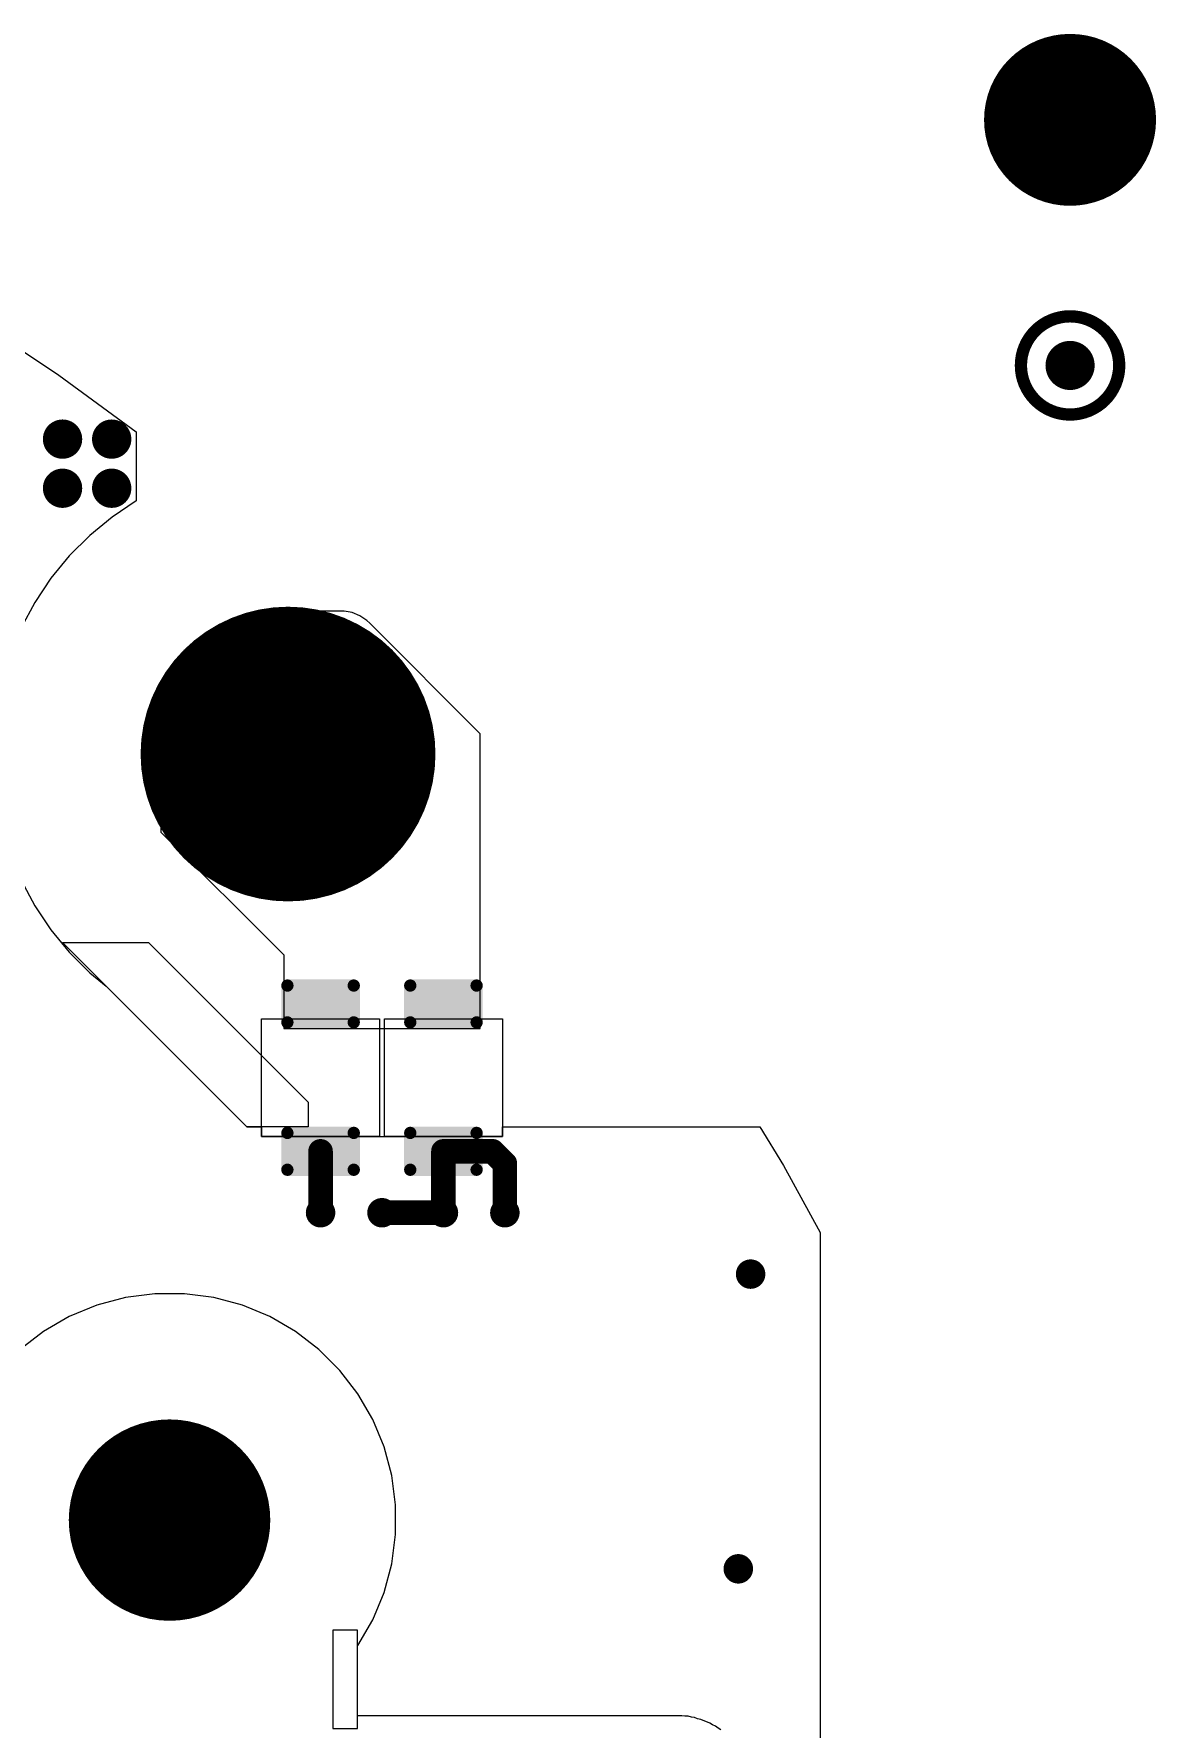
# Model space of a CAD drawing. Header units: millimetres. Extents: x 201 to 305, y 187 to 304.
# Drawn here: x 282.42 to 305.25, y 267.74 to 302.25 of the extents above; entities that cross this region are included whole.
import ezdxf

# ---------------------------------------------------------------- set-up
doc = ezdxf.new("R2010")
doc.units = ezdxf.units.MM
doc.layers.add('TopLayer', color=1, linetype='Continuous')

# ---------------------------------------------------------------- blocks, each defined once
blk = doc.blocks.new('SMTSOB_M3_2_BOT_B_160')
at = {"layer": 'TopLayer', "const_width": 2.04999844}
blk.add_lwpolyline([(-1.0250805, 0.00804672, 1), (1.02491794, 0.00804672, 1)], format="xyb", close=True, dxfattribs=at)
blk = doc.blocks.new('MH_3_5MM_173')
at = {"layer": 'TopLayer', "const_width": 2.99999908}
blk.add_lwpolyline([(-1.49999954, 0, 1), (1.49999954, 0, 1)], format="xyb", close=True, dxfattribs=at)
blk = doc.blocks.new('C_3216S_176')
at = {"layer": 'TopLayer'}
for p, q in [((-1.20000014, -1.20000014), (-1.20000014, 1.20000014)), ((-1.20000014, 1.20000014), (1.20000014, 1.20000014)), ((1.20000014, 1.20000014), (1.20000014, -1.20000014)), ((1.20000014, -1.20000014), (-1.20000014, -1.20000014))]:
    blk.add_line(p, q, dxfattribs=at)
at = {"layer": 'TopLayer', "const_width": 0.12499848}
for points in [[(-1.93741802, 0.67500754, 1), (-1.81241954, 0.67500754, 1)], [(-1.18741698, 0.67500754, 1), (-1.0624185, 0.67500754, 1)], [(1.06258106, 0.67500246, 1), (1.18757954, 0.67500246, 1)], [(1.8125821, 0.67500246, 1), (1.93758058, 0.67500246, 1)], [(-1.93741802, -0.6749923, 1), (-1.81241954, -0.6749923, 1)], [(-1.18741698, -0.6749923, 1), (-1.0624185, -0.6749923, 1)], [(1.06258106, -0.67499738, 1), (1.18757954, -0.67499738, 1)], [(1.8125821, -0.67499738, 1), (1.93758058, -0.67499738, 1)]]:
    blk.add_lwpolyline(points, format="xyb", close=True, dxfattribs=at)
at = {"layer": 'TopLayer'}
for points in [[(-1.12491774, -0.7999907799999999), (-1.12491774, 0.80000602), (-1.87491878, -0.7999907799999999), (-1.87491878, 0.80000602)], [(1.87508134, -0.79999586), (1.87508134, 0.80000094), (1.1250803, -0.79999586), (1.1250803, 0.80000094)], [(-0.99991926, -0.6749923), (-0.99991926, 0.67500754), (-1.99991726, -0.6749923), (-1.99991726, 0.67500754)], [(2.00007982, -0.67499738), (2.00007982, 0.67500246), (1.00008182, -0.67499738), (1.00008182, 0.67500246)]]:
    blk.add_solid(points, dxfattribs=at)
blk = doc.blocks.new('R_3216S_177')
at = {"layer": 'TopLayer'}
for p, q in [((-1.20000268, 1.20000014), (1.20000014, 1.20000268)), ((-1.20000014, -1.20000268), (-1.20000268, 1.20000014)), ((1.20000014, 1.20000268), (1.20000268, -1.20000014)), ((1.20000268, -1.20000014), (-1.20000014, -1.20000268))]:
    blk.add_line(p, q, dxfattribs=at)
at = {"layer": 'TopLayer', "const_width": 0.12499848}
for points in [[(-1.9374993, 0.67500246, 1), (-1.81250082, 0.67500246, 1)], [(-1.18749826, 0.67500246, 1), (-1.06249978, 0.67500246, 1)], [(1.06249978, 0.67499738, 1), (1.18749826, 0.67499738, 1)], [(1.81250082, 0.67499738, 1), (1.9374993, 0.67499738, 1)], [(-1.9374993, -0.67499738, 1), (-1.81250082, -0.67499738, 1)], [(-1.18749826, -0.67499738, 1), (-1.06249978, -0.67499738, 1)], [(1.06249978, -0.67500246, 1), (1.18749826, -0.67500246, 1)], [(1.81250082, -0.67500246, 1), (1.9374993, -0.67500246, 1)]]:
    blk.add_lwpolyline(points, format="xyb", close=True, dxfattribs=at)
at = {"layer": 'TopLayer'}
for points in [[(-1.12499902, -0.79999586), (-1.12499902, 0.80000094), (-1.87500006, -0.79999586), (-1.87500006, 0.80000094)], [(1.87500006, -0.80000094), (1.87500006, 0.79999586), (1.12499902, -0.80000094), (1.12499902, 0.79999586)], [(-1.00000054, -0.67499738), (-1.00000054, 0.67500246), (-1.99999854, -0.67499738), (-1.99999854, 0.67500246)], [(1.99999854, -0.67500246), (1.99999854, 0.67499738), (1.00000054, -0.67500246), (1.00000054, 0.67499738)]]:
    blk.add_solid(points, dxfattribs=at)

msp = doc.modelspace()

# ---------------------------------------------------------------- linework, layer by layer
at = {"layer": 'TopLayer'}
for p, q in [((281.09296842, 296.52723016), (282.92222816, 295.30495676)), ((282.92222816, 295.30495676), (284.49999996, 294.14808836)), ((284.49999996, 294.14808836), (284.49999996, 292.74075818)), ((284.49966214, 292.74057784), (284.00949294, 292.41305754)), ((284.49999996, 292.74075818), (284.49966214, 292.74057784)), ((284.00949294, 292.41305754), (283.55378392, 292.03906794)), ((283.55378392, 292.03906794), (283.13692928, 291.6222133)), ((283.13692928, 291.6222133), (282.76293968, 291.16650428)), ((282.76293968, 291.16650428), (282.43541938, 290.67633508)), ((282.43541938, 290.67633508), (282.15752052, 290.15642248)), ((287.474025, 290.32478384), (287.42874188, 290.21546732)), ((287.49709836, 290.44083644), (287.474025, 290.32478384)), ((287.49999396, 290.49999812), (287.49709836, 290.44083644)), ((288.64644836, 290.50000066), (287.49999396, 290.49999812)), ((288.6464382, 290.49998034), (288.64644836, 290.50000066)), ((288.73050712, 290.49999812), (288.6464382, 290.49998034)), ((288.89541916, 290.4672118), (288.73050712, 290.49999812)), ((289.05076048, 290.4028736), (288.89541916, 290.4672118)), ((289.190557, 290.3094524), (289.05076048, 290.4028736)), ((289.24999554, 290.24999862), (289.190557, 290.3094524)), ((287.32322012, 290.0732197), (284.74999692, 287.49999396)), ((287.36299144, 290.11709312), (287.32320234, 290.07321462)), ((287.32320234, 290.07321462), (287.32322012, 290.0732197)), ((287.42874188, 290.21546732), (287.36299144, 290.11709312)), ((291.5000012, 287.99999296), (289.24999554, 290.24999862)), ((291.5000012, 281.99999734), (291.5000012, 287.99999296)), ((284.74999692, 287.49999396), (284.80625792, 287.43793414)), ((284.80625792, 287.43793414), (284.899227, 287.29881072)), ((284.899227, 287.29881072), (284.96325786, 287.1442187)), ((284.96325786, 287.1442187), (284.99588416, 286.98010168)), ((284.99588416, 286.98010168), (284.99997864, 286.89643662)), ((284.99997864, 286.89643662), (284.99999896, 286.89644678)), ((284.99999896, 286.89644678), (284.99999642, 285.9999995)), ((284.99999642, 285.9999995), (287.50000158, 283.4999791)), ((282.15752052, 285.01957474), (282.43541938, 284.49966214)), ((282.43541938, 284.49966214), (282.76293968, 284.00949294)), ((282.76293968, 284.00949294), (283.13692928, 283.55378392)), ((286.75000054, 279.9999988), (283.00000042, 283.74999892)), ((283.00000042, 283.74999892), (284.750002, 283.74999892)), ((284.750002, 283.74999892), (288.00000058, 280.50000034)), ((283.13692928, 283.55378392), (283.55378392, 283.13692928)), ((287.50000158, 283.4999791), (287.49997618, 281.99998972)), ((283.55378392, 283.13692928), (283.88439286, 282.86560648)), ((283.88439286, 282.86560648), (286.2500117, 280.49998764)), ((287.49997618, 281.99998972), (291.5000012, 281.99999734)), ((286.2500117, 280.49998764), (286.74998784, 279.9999861)), ((288.00000058, 280.50000034), (288.00000058, 279.9999988)), ((286.74998784, 279.9999861), (287.04999994, 279.9999861)), ((288.00000058, 279.9999988), (286.75000054, 279.9999988)), ((287.04999994, 279.9999861), (287.04999994, 279.7999992)), ((291.95000284, 279.99999118), (297.19062736, 279.9999988)), ((291.95000284, 279.7999992), (291.95000284, 279.99999118)), ((297.19062736, 279.9999988), (297.66897032, 279.21171234)), ((287.04999994, 279.7999992), (289.4230051, 279.7999992)), ((289.4230051, 279.7999992), (289.44999514, 279.79999666)), ((289.44999514, 279.79999666), (289.44999768, 279.79999412)), ((289.44999768, 279.79999412), (289.5500051, 279.79999158)), ((289.5500051, 279.79999412), (289.57700022, 279.79999666)), ((289.5500051, 279.79999158), (289.5500051, 279.79999412)), ((289.57700022, 279.79999666), (291.95000284, 279.7999992)), ((297.66897032, 279.21171234), (298.41572524, 277.85055936)), ((298.41572524, 277.85055936), (298.41572524, 230.14944064)), ((284.2776128, 276.52137736), (283.69516032, 276.3653096)), ((284.87545514, 276.60008688), (284.2776128, 276.52137736)), ((285.47845368, 276.60008688), (284.87545514, 276.60008688)), ((286.07629602, 276.52137736), (285.47845368, 276.60008688)), ((286.6587485, 276.3653096), (286.07629602, 276.52137736)), ((283.13805958, 276.13455314), (282.61584828, 275.8330526)), ((283.69516032, 276.3653096), (283.13805958, 276.13455314)), ((287.21584924, 276.13455314), (286.6587485, 276.3653096)), ((287.73806054, 275.8330526), (287.21584924, 276.13455314)), ((282.61584828, 275.8330526), (282.13745452, 275.46596926)), ((288.2164543, 275.46596926), (287.73806054, 275.8330526)), ((288.64283902, 275.03958454), (288.2164543, 275.46596926)), ((289.00992236, 274.56119078), (288.64283902, 275.03958454)), ((289.3114229, 274.03897948), (289.00992236, 274.56119078)), ((289.54217936, 273.48187874), (289.3114229, 274.03897948)), ((289.69824712, 272.89942626), (289.54217936, 273.48187874)), ((289.77695664, 272.30158392), (289.69824712, 272.89942626)), ((289.77695664, 271.69858538), (289.77695664, 272.30158392)), ((289.69824712, 271.10074304), (289.77695664, 271.69858538)), ((289.54217936, 270.51829056), (289.69824712, 271.10074304)), ((289.3114229, 269.96118982), (289.54217936, 270.51829056)), ((289.00992236, 269.43897852), (289.3114229, 269.96118982)), ((289.00000112, 269.74999898), (288.49999958, 269.74999898)), ((288.49999958, 269.74999898), (288.49999958, 267.75000044)), ((289.00000112, 267.75000044), (289.00000112, 269.74999898)), ((289.00000112, 269.42604992), (289.00992236, 269.43897852)), ((289.00000112, 268.00861816), (289.00000112, 269.42604992)), ((295.49996018, 268.00861308), (289.00000112, 268.00861816)), ((295.59941642, 268.00861562), (295.49996018, 268.00861308)), ((295.66496874, 267.99998724), (295.59941642, 268.00861562)), ((295.7310951, 267.99998724), (295.66496874, 267.99998724)), ((295.794938, 267.98288034), (295.7310951, 267.99998724)), ((295.86047, 267.9742545), (295.794938, 267.98288034)), ((295.92156462, 267.94894848), (295.86047, 267.9742545)), ((295.98543038, 267.9318365), (295.92156462, 267.94894848)), ((296.16920192, 267.85571524), (295.98543038, 267.9318365)), ((296.22646368, 267.8226546), (296.16920192, 267.85571524)), ((296.2875583, 267.79734604), (296.22646368, 267.8226546)), ((288.49999958, 267.75000044), (289.00000112, 267.75000044)), ((296.3399966, 267.75710736), (296.2875583, 267.79734604)), ((296.39723042, 267.72406196), (296.3399966, 267.75710736))]:
    msp.add_line(p, q, dxfattribs=at)
for points, const_width in [([(302.624998, 300.50000098, 1), (304.37499704, 300.50000098, 1)], 1.74999904), ([(304.49999806, 295.50000082, 1), (302.49999698, 295.50000082, 1)], 0.2499995), ([(303.24999802, 295.50000082, 1), (303.74999702, 295.50000082, 1)], 0.499999), ([(302.43749774, 295.50000082, 1), (302.56249622, 295.50000082, 1)], 0.12499848), ([(304.43749882, 295.50000082, 1), (304.5624973, 295.50000082, 1)], 0.12499848), ([(282.80000082, 293.99999874, 1), (283.20000002, 293.99999874, 1)], 0.3999992), ([(283.80000136, 293.99999874, 1), (284.20000056, 293.99999874, 1)], 0.3999992), ([(282.80000082, 293.00000074, 1), (283.20000002, 293.00000074, 1)], 0.3999992), ([(283.80000136, 293.00000074, 1), (284.20000056, 293.00000074, 1)], 0.3999992), ([(288.12500414, 279.49991852, 1), (288.3750011, 279.49991852, 1)], 0.2499995), ([(290.62499914, 279.4999998, 1), (290.8749961, 279.4999998, 1)], 0.2499995), ([(290.62499914, 279.4999998, 1), (290.8749961, 279.4999998, 1)], 0.2499995), ([(291.62500222, 279.4999998, 1), (291.87499918, 279.4999998, 1)], 0.2499995), ([(291.62500222, 279.4999998, 1), (291.87499918, 279.4999998, 1)], 0.2499995), ([(291.87500172, 279.2500003, 1), (292.12499868, 279.2500003, 1)], 0.2499995), ([(291.87500172, 279.2500003, 1), (292.12499868, 279.2500003, 1)], 0.2499995), ([(288.10000038, 278.24999976, 1), (288.39999978, 278.24999976, 1)], 0.2999994), ([(289.35000042, 278.24999976, 1), (289.64999982, 278.24999976, 1)], 0.2999994), ([(290.60000046, 278.24999976, 1), (290.89999986, 278.24999976, 1)], 0.2999994), ([(291.8500005, 278.24999976, 1), (292.1499999, 278.24999976, 1)], 0.2999994), ([(288.1250016, 278.24999976, 1), (288.37499856, 278.24999976, 1)], 0.2499995), ([(288.12500414, 278.2500023, 1), (288.3750011, 278.2500023, 1)], 0.2499995), ([(288.12500414, 278.2500023, 1), (288.3750011, 278.2500023, 1)], 0.2499995), ([(289.37500164, 278.24999976, 1), (289.6249986, 278.24999976, 1)], 0.2499995), ([(290.62499914, 278.2500023, 1), (290.8749961, 278.2500023, 1)], 0.2499995), ([(290.62499914, 278.2500023, 1), (290.8749961, 278.2500023, 1)], 0.2499995), ([(290.62500168, 278.24999976, 1), (290.87499864, 278.24999976, 1)], 0.2499995), ([(290.62500168, 278.24999976, 1), (290.87499864, 278.24999976, 1)], 0.2499995), ([(291.87500172, 278.24999976, 1), (292.12499868, 278.24999976, 1)], 0.2499995), ([(296.85000066, 276.99999972, 1), (297.15000006, 276.99999972, 1)], 0.2999994), ([(296.60000116, 270.99999902, 1), (296.90000056, 270.99999902, 1)], 0.2999994)]:
    msp.add_lwpolyline(points, format="xyb", close=True, dxfattribs=dict(at, const_width=const_width))
at = {"layer": 'TopLayer', "const_width": 0.499999}
for points in [[(288.25000262, 278.2500023), (288.25000262, 279.49991852)], [(290.74999762, 278.2500023), (290.74999762, 279.4999998)], [(290.74999762, 279.4999998), (291.7500007, 279.4999998)], [(291.7500007, 279.4999998), (292.0000002, 279.2500003)], [(292.0000002, 278.24999976), (292.0000002, 279.2500003)], [(288.25000008, 278.24999976), (288.25000262, 278.2500023)], [(289.50000012, 278.24999976), (290.75000016, 278.24999976)], [(290.74999762, 278.2500023), (290.75000016, 278.24999976)]]:
    msp.add_lwpolyline(points, dxfattribs=at)

# ---------------------------------------------------------------- block references
msp.add_blockref('MH_3_5MM_173', (287.58799988, 287.58799988))
for name, p, rotation in [('C_3216S_176', (288.25000008, 280.99999934), 270), ('R_3216S_177', (290.75000016, 280.99999934), 270), ('SMTSOB_M3_2_BOT_B_160', (285.17690488, 271.99999956), 180)]:
    msp.add_blockref(name, p, dxfattribs=dict(rotation=rotation))

doc.saveas('drawing.dxf')
